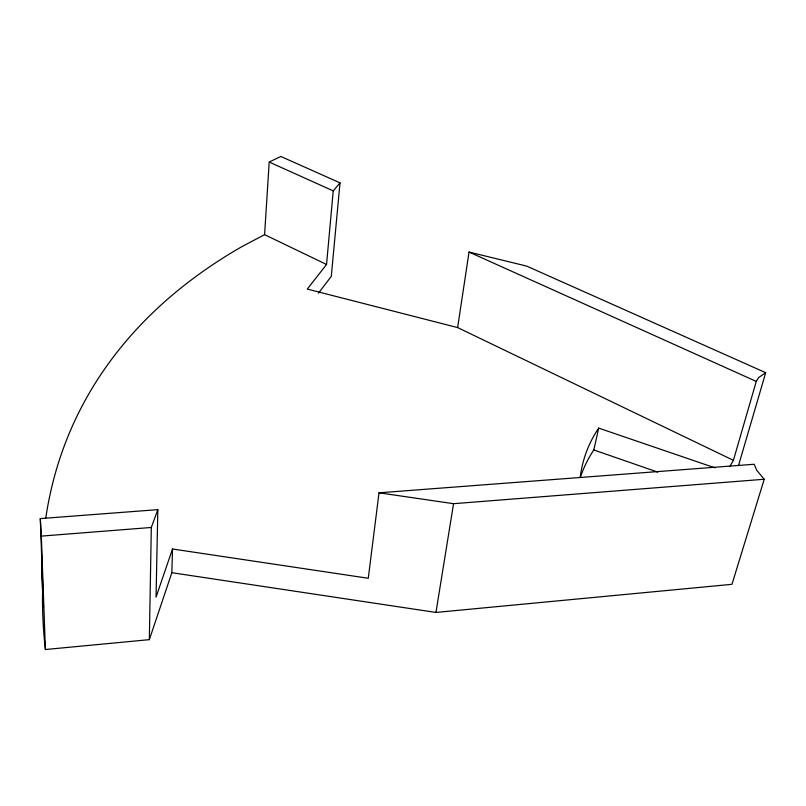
<?xml version="1.0" encoding="UTF-8"?>
<svg xmlns="http://www.w3.org/2000/svg" width="806" height="806" viewBox="0 0 806 806"><rect width="100%" height="100%" fill="white"/><g stroke="black" fill="none" stroke-linecap="round" stroke-linejoin="round"><path stroke-width="1.21" d="M42.527 593.679A1075.536 615.19 24.3 0 0 45.398 649.525L149.342 639.652L151.306 527.467L157.835 509.644L40.3 518.59L43.494 607.13L41.61 574.688A1090.992 613.034 23.9 0 1 41.791 563.263M157.835 509.644L156.042 597.125L172.514 548.997L368.282 578.265L379.011 492.809L754.204 464.246L756.723 470.271L764.219 479.258L731.969 584.32L435.955 612.439L171.849 572.703L149.342 639.652M171.849 572.703L172.514 548.997M45.811 517.805A1090.992 613.034 23.9 0 1 241.881 246.626L264.59 234.657L269.194 162.046L280.831 156.475L340.011 182.861L331.286 276.408L318.41 293.193M729.783 466.624L733.4 460.327L457.627 327.579L307.277 289.082L326.551 264.479L333.231 190.881L340.011 182.861M457.627 327.579L469.042 252.056L526.661 266.101L765.7 372.694L738.457 465.717M435.955 612.439L453.556 503.69L764.219 479.258M580.522 476.9A387.706 210.013 20.5 0 1 593.821 449.95L598.697 428.107L714.902 467.823M733.4 460.327L756.26 381.419L758.496 377.671L765.7 372.694M45.398 649.525L41.338 536.111L151.306 527.467M379.011 492.809L453.556 503.69M593.821 449.95L657.716 472.115M269.194 162.046L333.231 190.881M469.042 252.056L756.26 381.419M264.59 234.657L326.551 264.479M40.3 518.59L41.338 536.111M580.239 477.112A392.19 208.291 20.1 0 1 598.697 428.107"/></g></svg>
